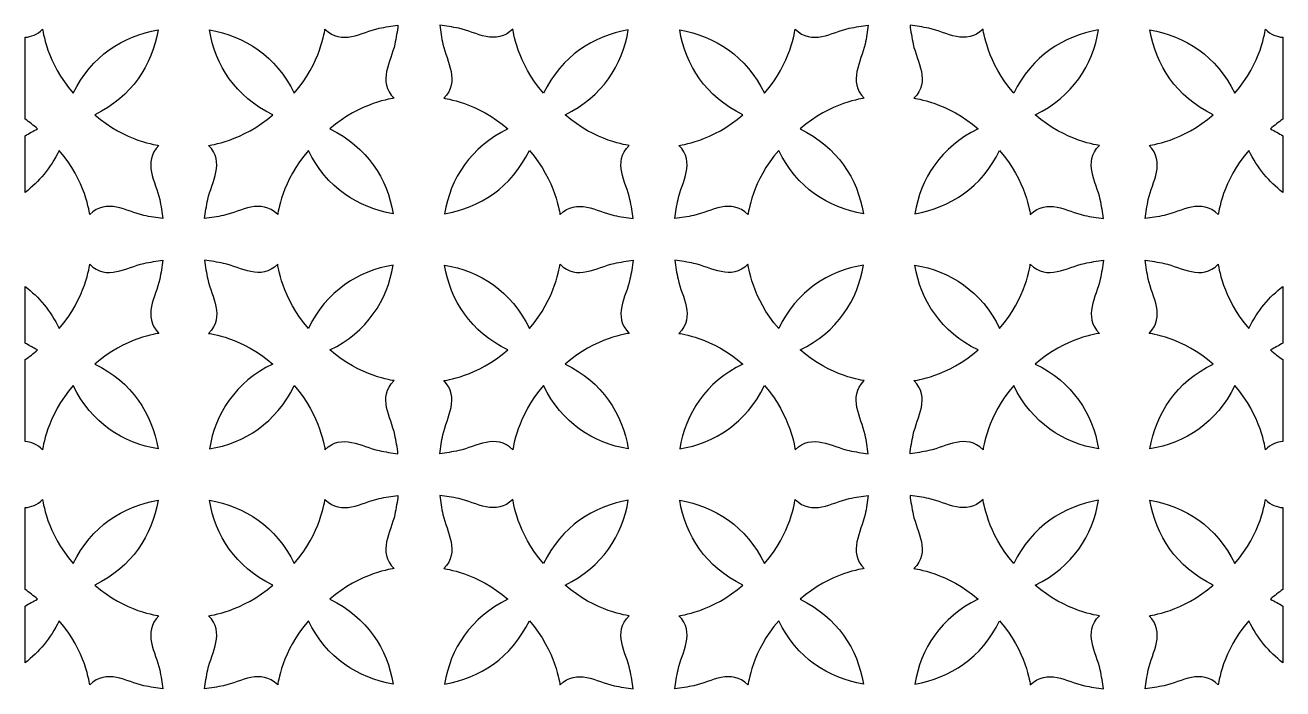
# Model space of a CAD drawing. Header units: centimetres. Extents: x 22.7 to 26.4, y -8.6 to 8.4.
# Drawn here: x 22.663 to 26.427, y -6.229 to -4.244 of the extents above; entities that cross this region are included whole.
import ezdxf

# ---------------------------------------------------------------- set-up
doc = ezdxf.new("R2010")
doc.units = ezdxf.units.CM
doc.header["$MEASUREMENT"] = 0
doc.layers.add('layer 1', color=7, linetype='Continuous')

msp = doc.modelspace()

# ---------------------------------------------------------------- linework, layer by layer
at = {"layer": 'layer 1', "color": 250, "lineweight": 30}
for points, knots in [([(23.76461, -4.80766), (23.74772, -4.70305), (23.68637, -4.60769), (23.57549, -4.55411), (23.57549, -4.55411), (23.6644, -4.47474), (23.76722, -4.46224), (23.76722, -4.46224), (23.76722, -4.46224), (23.71683, -4.41186), (23.75805, -4.35323), (23.76968, -4.3002), (23.76968, -4.3002), (23.77374, -4.28174), (23.77678, -4.26179), (23.77905, -4.24357), (23.77905, -4.24357), (23.76085, -4.24585), (23.7409, -4.2489), (23.72245, -4.25295), (23.72245, -4.25295), (23.6694, -4.26459), (23.61078, -4.3058), (23.56041, -4.25543), (23.56041, -4.25543), (23.56041, -4.25543), (23.54791, -4.35823), (23.46854, -4.44715), (23.46854, -4.44715), (23.41494, -4.33627), (23.31959, -4.27492), (23.21497, -4.25803), (23.21497, -4.25803), (23.23187, -4.36264), (23.29322, -4.458), (23.40409, -4.51158), (23.40409, -4.51158), (23.31518, -4.59095), (23.21238, -4.60346), (23.21238, -4.60346), (23.21238, -4.60346), (23.26275, -4.65383), (23.22154, -4.71246), (23.2099, -4.7655), (23.2099, -4.7655), (23.20586, -4.78395), (23.20279, -4.8039), (23.20053, -4.82211), (23.20053, -4.82211), (23.21873, -4.81983), (23.23869, -4.81679), (23.25715, -4.81273), (23.25715, -4.81273), (23.31018, -4.8011), (23.36881, -4.75989), (23.41918, -4.81027), (23.41918, -4.81027), (23.41918, -4.81027), (23.43169, -4.70746), (23.51105, -4.61855), (23.51105, -4.61855), (23.56464, -4.72942), (23.66, -4.79077), (23.76461, -4.80766)], [0, 0, 0, 0, 0.0588235, 0.0588235, 0.0588235, 0.0588235, 0.1176471, 0.1176471, 0.1176471, 0.1176471, 0.1764706, 0.1764706, 0.1764706, 0.1764706, 0.2352941, 0.2352941, 0.2352941, 0.2352941, 0.2941176, 0.2941176, 0.2941176, 0.2941176, 0.3529412, 0.3529412, 0.3529412, 0.3529412, 0.4117647, 0.4117647, 0.4117647, 0.4117647, 0.4705882, 0.4705882, 0.4705882, 0.4705882, 0.5294118, 0.5294118, 0.5294118, 0.5294118, 0.5882353, 0.5882353, 0.5882353, 0.5882353, 0.6470588, 0.6470588, 0.6470588, 0.6470588, 0.7058824, 0.7058824, 0.7058824, 0.7058824, 0.7647059, 0.7647059, 0.7647059, 0.7647059, 0.8235294, 0.8235294, 0.8235294, 0.8235294, 0.8823529, 0.8823529, 0.8823529, 0.8823529, 1, 1, 1, 1]), ([(23.9186, -4.80766), (23.93549, -4.70305), (23.99684, -4.60769), (24.10771, -4.55411), (24.10771, -4.55411), (24.0188, -4.47474), (23.91599, -4.46224), (23.91599, -4.46224), (23.91599, -4.46224), (23.96636, -4.41186), (23.92516, -4.35323), (23.91352, -4.3002), (23.91352, -4.3002), (23.90947, -4.28174), (23.90642, -4.26179), (23.90416, -4.24357), (23.90416, -4.24357), (23.92235, -4.24585), (23.94231, -4.2489), (23.96076, -4.25295), (23.96076, -4.25295), (24.0138, -4.26459), (24.07243, -4.3058), (24.1228, -4.25543), (24.1228, -4.25543), (24.1228, -4.25543), (24.1353, -4.35823), (24.21468, -4.44715), (24.21468, -4.44715), (24.26825, -4.33627), (24.36362, -4.27492), (24.46823, -4.25803), (24.46823, -4.25803), (24.45134, -4.36264), (24.38999, -4.458), (24.27911, -4.51158), (24.27911, -4.51158), (24.36803, -4.59095), (24.47083, -4.60346), (24.47083, -4.60346), (24.47083, -4.60346), (24.42045, -4.65383), (24.46167, -4.71246), (24.4733, -4.7655), (24.4733, -4.7655), (24.47735, -4.78395), (24.48042, -4.8039), (24.48267, -4.82211), (24.48267, -4.82211), (24.46446, -4.81983), (24.44452, -4.81679), (24.42606, -4.81273), (24.42606, -4.81273), (24.37302, -4.8011), (24.31439, -4.75989), (24.26402, -4.81027), (24.26402, -4.81027), (24.26402, -4.81027), (24.25152, -4.70746), (24.17216, -4.61855), (24.17216, -4.61855), (24.11857, -4.72942), (24.02321, -4.79077), (23.9186, -4.80766)], [0, 0, 0, 0, 0.0588235, 0.0588235, 0.0588235, 0.0588235, 0.1176471, 0.1176471, 0.1176471, 0.1176471, 0.1764706, 0.1764706, 0.1764706, 0.1764706, 0.2352941, 0.2352941, 0.2352941, 0.2352941, 0.2941176, 0.2941176, 0.2941176, 0.2941176, 0.3529412, 0.3529412, 0.3529412, 0.3529412, 0.4117647, 0.4117647, 0.4117647, 0.4117647, 0.4705882, 0.4705882, 0.4705882, 0.4705882, 0.5294118, 0.5294118, 0.5294118, 0.5294118, 0.5882353, 0.5882353, 0.5882353, 0.5882353, 0.6470588, 0.6470588, 0.6470588, 0.6470588, 0.7058824, 0.7058824, 0.7058824, 0.7058824, 0.7647059, 0.7647059, 0.7647059, 0.7647059, 0.8235294, 0.8235294, 0.8235294, 0.8235294, 0.8823529, 0.8823529, 0.8823529, 0.8823529, 1, 1, 1, 1]), ([(25.17185, -4.80766), (25.15495, -4.70305), (25.09361, -4.60769), (24.98274, -4.55411), (24.98274, -4.55411), (25.07164, -4.47474), (25.17446, -4.46224), (25.17446, -4.46224), (25.17446, -4.46224), (25.12407, -4.41186), (25.16529, -4.35323), (25.17693, -4.3002), (25.17693, -4.3002), (25.18098, -4.28174), (25.18402, -4.26179), (25.18629, -4.24357), (25.18629, -4.24357), (25.16808, -4.24585), (25.14814, -4.2489), (25.12967, -4.25295), (25.12967, -4.25295), (25.07664, -4.26459), (25.01802, -4.3058), (24.96764, -4.25543), (24.96764, -4.25543), (24.96764, -4.25543), (24.95514, -4.35823), (24.87577, -4.44715), (24.87577, -4.44715), (24.82219, -4.33627), (24.72683, -4.27492), (24.62221, -4.25803), (24.62221, -4.25803), (24.6391, -4.36264), (24.70046, -4.458), (24.81132, -4.51158), (24.81132, -4.51158), (24.72242, -4.59095), (24.61961, -4.60346), (24.61961, -4.60346), (24.61961, -4.60346), (24.66999, -4.65383), (24.62878, -4.71246), (24.61714, -4.7655), (24.61714, -4.7655), (24.61308, -4.78395), (24.61003, -4.8039), (24.60776, -4.82211), (24.60776, -4.82211), (24.62597, -4.81983), (24.64592, -4.81679), (24.66438, -4.81273), (24.66438, -4.81273), (24.71742, -4.8011), (24.77604, -4.75989), (24.82643, -4.81027), (24.82643, -4.81027), (24.82643, -4.81027), (24.83891, -4.70746), (24.91829, -4.61855), (24.91829, -4.61855), (24.97187, -4.72942), (25.06723, -4.79077), (25.17185, -4.80766)], [0, 0, 0, 0, 0.0588235, 0.0588235, 0.0588235, 0.0588235, 0.1176471, 0.1176471, 0.1176471, 0.1176471, 0.1764706, 0.1764706, 0.1764706, 0.1764706, 0.2352941, 0.2352941, 0.2352941, 0.2352941, 0.2941176, 0.2941176, 0.2941176, 0.2941176, 0.3529412, 0.3529412, 0.3529412, 0.3529412, 0.4117647, 0.4117647, 0.4117647, 0.4117647, 0.4705882, 0.4705882, 0.4705882, 0.4705882, 0.5294118, 0.5294118, 0.5294118, 0.5294118, 0.5882353, 0.5882353, 0.5882353, 0.5882353, 0.6470588, 0.6470588, 0.6470588, 0.6470588, 0.7058824, 0.7058824, 0.7058824, 0.7058824, 0.7647059, 0.7647059, 0.7647059, 0.7647059, 0.8235294, 0.8235294, 0.8235294, 0.8235294, 0.8823529, 0.8823529, 0.8823529, 0.8823529, 1, 1, 1, 1]), ([(25.32583, -4.80766), (25.34272, -4.70305), (25.40408, -4.60769), (25.51494, -4.55411), (25.51494, -4.55411), (25.42604, -4.47474), (25.32323, -4.46224), (25.32323, -4.46224), (25.32323, -4.46224), (25.3736, -4.41186), (25.3324, -4.35323), (25.32076, -4.3002), (25.32076, -4.3002), (25.31671, -4.28174), (25.31366, -4.26179), (25.31139, -4.24357), (25.31139, -4.24357), (25.3296, -4.24585), (25.34954, -4.2489), (25.368, -4.25295), (25.368, -4.25295), (25.42104, -4.26459), (25.47965, -4.3058), (25.53004, -4.25543), (25.53004, -4.25543), (25.53004, -4.25543), (25.54254, -4.35823), (25.6219, -4.44715), (25.6219, -4.44715), (25.67549, -4.33627), (25.77086, -4.27492), (25.87546, -4.25803), (25.87546, -4.25803), (25.85858, -4.36264), (25.79722, -4.458), (25.68635, -4.51158), (25.68635, -4.51158), (25.77526, -4.59095), (25.87806, -4.60346), (25.87806, -4.60346), (25.87806, -4.60346), (25.82769, -4.65383), (25.86889, -4.71246), (25.88054, -4.7655), (25.88054, -4.7655), (25.88459, -4.78395), (25.88764, -4.8039), (25.88992, -4.82211), (25.88992, -4.82211), (25.87171, -4.81983), (25.85175, -4.81679), (25.8333, -4.81273), (25.8333, -4.81273), (25.78026, -4.8011), (25.72163, -4.75989), (25.67126, -4.81027), (25.67126, -4.81027), (25.67126, -4.81027), (25.65876, -4.70746), (25.57939, -4.61855), (25.57939, -4.61855), (25.52581, -4.72942), (25.43045, -4.79077), (25.32583, -4.80766)], [0, 0, 0, 0, 0.0588235, 0.0588235, 0.0588235, 0.0588235, 0.1176471, 0.1176471, 0.1176471, 0.1176471, 0.1764706, 0.1764706, 0.1764706, 0.1764706, 0.2352941, 0.2352941, 0.2352941, 0.2352941, 0.2941176, 0.2941176, 0.2941176, 0.2941176, 0.3529412, 0.3529412, 0.3529412, 0.3529412, 0.4117647, 0.4117647, 0.4117647, 0.4117647, 0.4705882, 0.4705882, 0.4705882, 0.4705882, 0.5294118, 0.5294118, 0.5294118, 0.5294118, 0.5882353, 0.5882353, 0.5882353, 0.5882353, 0.6470588, 0.6470588, 0.6470588, 0.6470588, 0.7058824, 0.7058824, 0.7058824, 0.7058824, 0.7647059, 0.7647059, 0.7647059, 0.7647059, 0.8235294, 0.8235294, 0.8235294, 0.8235294, 0.8823529, 0.8823529, 0.8823529, 0.8823529, 1, 1, 1, 1]), ([(22.6634, -4.27973), (22.6634, -4.36152), (22.6634, -4.4433), (22.6634, -4.52509), (22.6634, -4.52509), (22.67582, -4.5336), (22.68828, -4.54322), (22.70047, -4.55411), (22.70047, -4.55411), (22.68743, -4.56041), (22.67508, -4.5673), (22.6634, -4.57471), (22.6634, -4.57471), (22.6634, -4.63108), (22.6634, -4.68746), (22.6634, -4.74383), (22.6634, -4.74383), (22.70437, -4.71293), (22.73939, -4.67138), (22.76492, -4.61855), (22.76492, -4.61855), (22.84429, -4.70746), (22.85678, -4.81027), (22.85678, -4.81027), (22.85678, -4.81027), (22.90716, -4.75989), (22.96579, -4.8011), (23.01882, -4.81273), (23.01882, -4.81273), (23.03728, -4.81679), (23.05724, -4.81983), (23.07544, -4.82211), (23.07544, -4.82211), (23.07318, -4.8039), (23.07011, -4.78395), (23.06607, -4.7655), (23.06607, -4.7655), (23.05443, -4.71246), (23.01322, -4.65383), (23.06359, -4.60346), (23.06359, -4.60346), (23.06359, -4.60346), (22.96079, -4.59095), (22.87187, -4.51158), (22.87187, -4.51158), (22.98275, -4.458), (23.0441, -4.36264), (23.06099, -4.25803), (23.06099, -4.25803), (22.95638, -4.27492), (22.86102, -4.33627), (22.80744, -4.44715), (22.80744, -4.44715), (22.72806, -4.35823), (22.71556, -4.25543), (22.71556, -4.25543), (22.71556, -4.25543), (22.69892, -4.27208), (22.68135, -4.27872), (22.6634, -4.27973)], [0, 0, 0, 0, 0.0625, 0.0625, 0.0625, 0.0625, 0.125, 0.125, 0.125, 0.125, 0.1875, 0.1875, 0.1875, 0.1875, 0.25, 0.25, 0.25, 0.25, 0.3125, 0.3125, 0.3125, 0.3125, 0.375, 0.375, 0.375, 0.375, 0.4375, 0.4375, 0.4375, 0.4375, 0.5, 0.5, 0.5, 0.5, 0.5625, 0.5625, 0.5625, 0.5625, 0.625, 0.625, 0.625, 0.625, 0.6875, 0.6875, 0.6875, 0.6875, 0.75, 0.75, 0.75, 0.75, 0.8125, 0.8125, 0.8125, 0.8125, 0.875, 0.875, 0.875, 0.875, 1, 1, 1, 1]), ([(26.42704, -4.74384), (26.42704, -4.68746), (26.42704, -4.63108), (26.42704, -4.57471), (26.42704, -4.57471), (26.41536, -4.5673), (26.40302, -4.56041), (26.38998, -4.55411), (26.38998, -4.55411), (26.40217, -4.54321), (26.41462, -4.5336), (26.42704, -4.52509), (26.42704, -4.52509), (26.42704, -4.4433), (26.42704, -4.36152), (26.42704, -4.27973), (26.42704, -4.27973), (26.40908, -4.27873), (26.39153, -4.27208), (26.37488, -4.25543), (26.37488, -4.25543), (26.37488, -4.25543), (26.36238, -4.35823), (26.28301, -4.44715), (26.28301, -4.44715), (26.22942, -4.33627), (26.13405, -4.27492), (26.02945, -4.25803), (26.02945, -4.25803), (26.04634, -4.36264), (26.1077, -4.458), (26.21856, -4.51158), (26.21856, -4.51158), (26.12966, -4.59095), (26.02684, -4.60346), (26.02684, -4.60346), (26.02684, -4.60346), (26.07723, -4.65383), (26.03601, -4.71246), (26.02438, -4.7655), (26.02438, -4.7655), (26.02032, -4.78395), (26.01727, -4.8039), (26.015, -4.82211), (26.015, -4.82211), (26.03321, -4.81983), (26.05316, -4.81679), (26.07161, -4.81273), (26.07161, -4.81273), (26.12466, -4.8011), (26.18328, -4.75989), (26.23365, -4.81027), (26.23365, -4.81027), (26.23365, -4.81027), (26.24616, -4.70746), (26.32553, -4.61855), (26.32553, -4.61855), (26.35105, -4.67138), (26.38606, -4.71295), (26.42704, -4.74384)], [0, 0, 0, 0, 0.0625, 0.0625, 0.0625, 0.0625, 0.125, 0.125, 0.125, 0.125, 0.1875, 0.1875, 0.1875, 0.1875, 0.25, 0.25, 0.25, 0.25, 0.3125, 0.3125, 0.3125, 0.3125, 0.375, 0.375, 0.375, 0.375, 0.4375, 0.4375, 0.4375, 0.4375, 0.5, 0.5, 0.5, 0.5, 0.5625, 0.5625, 0.5625, 0.5625, 0.625, 0.625, 0.625, 0.625, 0.6875, 0.6875, 0.6875, 0.6875, 0.75, 0.75, 0.75, 0.75, 0.8125, 0.8125, 0.8125, 0.8125, 0.875, 0.875, 0.875, 0.875, 1, 1, 1, 1]), ([(22.6634, -5.02549), (22.6634, -5.08187), (22.6634, -5.13824), (22.6634, -5.19461), (22.6634, -5.19461), (22.67508, -5.20202), (22.68743, -5.20891), (22.70047, -5.21521), (22.70047, -5.21521), (22.68828, -5.2261), (22.67582, -5.23572), (22.6634, -5.24423), (22.6634, -5.24423), (22.6634, -5.32602), (22.6634, -5.40781), (22.6634, -5.48959), (22.6634, -5.48959), (22.68135, -5.4906), (22.69892, -5.49724), (22.71556, -5.5139), (22.71556, -5.5139), (22.71556, -5.5139), (22.72806, -5.41108), (22.80744, -5.32218), (22.80744, -5.32218), (22.86102, -5.43305), (22.95638, -5.4944), (23.06099, -5.51129), (23.06099, -5.51129), (23.0441, -5.40667), (22.98275, -5.31132), (22.87187, -5.25773), (22.87187, -5.25773), (22.96079, -5.17836), (23.06359, -5.16587), (23.06359, -5.16587), (23.06359, -5.16587), (23.01322, -5.11548), (23.05443, -5.05687), (23.06607, -5.00383), (23.06607, -5.00383), (23.07011, -4.98538), (23.07318, -4.96541), (23.07544, -4.94722), (23.07544, -4.94722), (23.05724, -4.94947), (23.03728, -4.95252), (23.01882, -4.95658), (23.01882, -4.95658), (22.96579, -4.96822), (22.90716, -5.00943), (22.85678, -4.95905), (22.85678, -4.95905), (22.85678, -4.95905), (22.84429, -5.06186), (22.76492, -5.15077), (22.76492, -5.15077), (22.73939, -5.09795), (22.70437, -5.05638), (22.6634, -5.02549)], [0, 0, 0, 0, 0.0625, 0.0625, 0.0625, 0.0625, 0.125, 0.125, 0.125, 0.125, 0.1875, 0.1875, 0.1875, 0.1875, 0.25, 0.25, 0.25, 0.25, 0.3125, 0.3125, 0.3125, 0.3125, 0.375, 0.375, 0.375, 0.375, 0.4375, 0.4375, 0.4375, 0.4375, 0.5, 0.5, 0.5, 0.5, 0.5625, 0.5625, 0.5625, 0.5625, 0.625, 0.625, 0.625, 0.625, 0.6875, 0.6875, 0.6875, 0.6875, 0.75, 0.75, 0.75, 0.75, 0.8125, 0.8125, 0.8125, 0.8125, 0.875, 0.875, 0.875, 0.875, 1, 1, 1, 1]), ([(23.76461, -4.96165), (23.74772, -5.06627), (23.68637, -5.16162), (23.57549, -5.21521), (23.57549, -5.21521), (23.6644, -5.29458), (23.76722, -5.30708), (23.76722, -5.30708), (23.76722, -5.30708), (23.71683, -5.35746), (23.75805, -5.41608), (23.76968, -5.46913), (23.76968, -5.46913), (23.77374, -5.48758), (23.77678, -5.50753), (23.77905, -5.52574), (23.77905, -5.52574), (23.76085, -5.52347), (23.7409, -5.52042), (23.72245, -5.51636), (23.72245, -5.51636), (23.6694, -5.50473), (23.61078, -5.46351), (23.56041, -5.5139), (23.56041, -5.5139), (23.56041, -5.5139), (23.54791, -5.41108), (23.46854, -5.32218), (23.46854, -5.32218), (23.41494, -5.43305), (23.31959, -5.4944), (23.21497, -5.51129), (23.21497, -5.51129), (23.23187, -5.40667), (23.29322, -5.31132), (23.40409, -5.25773), (23.40409, -5.25773), (23.31518, -5.17836), (23.21238, -5.16587), (23.21238, -5.16587), (23.21238, -5.16587), (23.26275, -5.11548), (23.22154, -5.05687), (23.2099, -5.00383), (23.2099, -5.00383), (23.20586, -4.98538), (23.20279, -4.96541), (23.20053, -4.94722), (23.20053, -4.94722), (23.21873, -4.94947), (23.23869, -4.95252), (23.25715, -4.95658), (23.25715, -4.95658), (23.31018, -4.96822), (23.36881, -5.00943), (23.41918, -4.95905), (23.41918, -4.95905), (23.41918, -4.95905), (23.43169, -5.06186), (23.51105, -5.15077), (23.51105, -5.15077), (23.56464, -5.0399), (23.66, -4.97854), (23.76461, -4.96165)], [0, 0, 0, 0, 0.0588235, 0.0588235, 0.0588235, 0.0588235, 0.1176471, 0.1176471, 0.1176471, 0.1176471, 0.1764706, 0.1764706, 0.1764706, 0.1764706, 0.2352941, 0.2352941, 0.2352941, 0.2352941, 0.2941176, 0.2941176, 0.2941176, 0.2941176, 0.3529412, 0.3529412, 0.3529412, 0.3529412, 0.4117647, 0.4117647, 0.4117647, 0.4117647, 0.4705882, 0.4705882, 0.4705882, 0.4705882, 0.5294118, 0.5294118, 0.5294118, 0.5294118, 0.5882353, 0.5882353, 0.5882353, 0.5882353, 0.6470588, 0.6470588, 0.6470588, 0.6470588, 0.7058824, 0.7058824, 0.7058824, 0.7058824, 0.7647059, 0.7647059, 0.7647059, 0.7647059, 0.8235294, 0.8235294, 0.8235294, 0.8235294, 0.8823529, 0.8823529, 0.8823529, 0.8823529, 1, 1, 1, 1]), ([(23.9186, -4.96165), (23.93549, -5.06627), (23.99684, -5.16162), (24.10771, -5.21521), (24.10771, -5.21521), (24.0188, -5.29458), (23.91599, -5.30708), (23.91599, -5.30708), (23.91599, -5.30708), (23.96636, -5.35746), (23.92516, -5.41608), (23.91352, -5.46913), (23.91352, -5.46913), (23.90947, -5.48758), (23.90642, -5.50753), (23.90416, -5.52574), (23.90416, -5.52574), (23.92235, -5.52347), (23.94231, -5.52042), (23.96076, -5.51636), (23.96076, -5.51636), (24.0138, -5.50473), (24.07243, -5.46351), (24.1228, -5.5139), (24.1228, -5.5139), (24.1228, -5.5139), (24.1353, -5.41108), (24.21468, -5.32218), (24.21468, -5.32218), (24.26825, -5.43305), (24.36362, -5.4944), (24.46823, -5.51129), (24.46823, -5.51129), (24.45134, -5.40667), (24.38999, -5.31132), (24.27911, -5.25773), (24.27911, -5.25773), (24.36803, -5.17836), (24.47083, -5.16587), (24.47083, -5.16587), (24.47083, -5.16587), (24.42045, -5.11548), (24.46167, -5.05687), (24.4733, -5.00383), (24.4733, -5.00383), (24.47735, -4.98538), (24.48042, -4.96541), (24.48267, -4.94722), (24.48267, -4.94722), (24.46446, -4.94947), (24.44452, -4.95252), (24.42606, -4.95658), (24.42606, -4.95658), (24.37302, -4.96822), (24.31439, -5.00943), (24.26402, -4.95905), (24.26402, -4.95905), (24.26402, -4.95905), (24.25152, -5.06186), (24.17216, -5.15077), (24.17216, -5.15077), (24.11857, -5.0399), (24.02321, -4.97854), (23.9186, -4.96165)], [0, 0, 0, 0, 0.0588235, 0.0588235, 0.0588235, 0.0588235, 0.1176471, 0.1176471, 0.1176471, 0.1176471, 0.1764706, 0.1764706, 0.1764706, 0.1764706, 0.2352941, 0.2352941, 0.2352941, 0.2352941, 0.2941176, 0.2941176, 0.2941176, 0.2941176, 0.3529412, 0.3529412, 0.3529412, 0.3529412, 0.4117647, 0.4117647, 0.4117647, 0.4117647, 0.4705882, 0.4705882, 0.4705882, 0.4705882, 0.5294118, 0.5294118, 0.5294118, 0.5294118, 0.5882353, 0.5882353, 0.5882353, 0.5882353, 0.6470588, 0.6470588, 0.6470588, 0.6470588, 0.7058824, 0.7058824, 0.7058824, 0.7058824, 0.7647059, 0.7647059, 0.7647059, 0.7647059, 0.8235294, 0.8235294, 0.8235294, 0.8235294, 0.8823529, 0.8823529, 0.8823529, 0.8823529, 1, 1, 1, 1]), ([(25.17185, -4.96165), (25.15495, -5.06627), (25.09361, -5.16162), (24.98274, -5.21521), (24.98274, -5.21521), (25.07164, -5.29458), (25.17446, -5.30708), (25.17446, -5.30708), (25.17446, -5.30708), (25.12407, -5.35746), (25.16529, -5.41608), (25.17693, -5.46913), (25.17693, -5.46913), (25.18098, -5.48758), (25.18402, -5.50753), (25.18629, -5.52574), (25.18629, -5.52574), (25.16808, -5.52347), (25.14814, -5.52042), (25.12967, -5.51636), (25.12967, -5.51636), (25.07664, -5.50473), (25.01802, -5.46351), (24.96764, -5.5139), (24.96764, -5.5139), (24.96764, -5.5139), (24.95514, -5.41108), (24.87577, -5.32218), (24.87577, -5.32218), (24.82219, -5.43305), (24.72683, -5.4944), (24.62221, -5.51129), (24.62221, -5.51129), (24.6391, -5.40667), (24.70046, -5.31132), (24.81132, -5.25773), (24.81132, -5.25773), (24.72242, -5.17836), (24.61961, -5.16587), (24.61961, -5.16587), (24.61961, -5.16587), (24.66999, -5.11548), (24.62878, -5.05687), (24.61714, -5.00383), (24.61714, -5.00383), (24.61308, -4.98538), (24.61003, -4.96541), (24.60776, -4.94722), (24.60776, -4.94722), (24.62597, -4.94947), (24.64592, -4.95252), (24.66438, -4.95658), (24.66438, -4.95658), (24.71742, -4.96822), (24.77604, -5.00943), (24.82643, -4.95905), (24.82643, -4.95905), (24.82643, -4.95905), (24.83891, -5.06186), (24.91829, -5.15077), (24.91829, -5.15077), (24.97187, -5.0399), (25.06723, -4.97854), (25.17185, -4.96165)], [0, 0, 0, 0, 0.0588235, 0.0588235, 0.0588235, 0.0588235, 0.1176471, 0.1176471, 0.1176471, 0.1176471, 0.1764706, 0.1764706, 0.1764706, 0.1764706, 0.2352941, 0.2352941, 0.2352941, 0.2352941, 0.2941176, 0.2941176, 0.2941176, 0.2941176, 0.3529412, 0.3529412, 0.3529412, 0.3529412, 0.4117647, 0.4117647, 0.4117647, 0.4117647, 0.4705882, 0.4705882, 0.4705882, 0.4705882, 0.5294118, 0.5294118, 0.5294118, 0.5294118, 0.5882353, 0.5882353, 0.5882353, 0.5882353, 0.6470588, 0.6470588, 0.6470588, 0.6470588, 0.7058824, 0.7058824, 0.7058824, 0.7058824, 0.7647059, 0.7647059, 0.7647059, 0.7647059, 0.8235294, 0.8235294, 0.8235294, 0.8235294, 0.8823529, 0.8823529, 0.8823529, 0.8823529, 1, 1, 1, 1]), ([(25.32583, -4.96165), (25.34272, -5.06627), (25.40408, -5.16162), (25.51494, -5.21521), (25.51494, -5.21521), (25.42604, -5.29458), (25.32323, -5.30708), (25.32323, -5.30708), (25.32323, -5.30708), (25.3736, -5.35746), (25.3324, -5.41608), (25.32076, -5.46913), (25.32076, -5.46913), (25.31671, -5.48758), (25.31366, -5.50753), (25.31139, -5.52574), (25.31139, -5.52574), (25.3296, -5.52347), (25.34954, -5.52042), (25.368, -5.51636), (25.368, -5.51636), (25.42104, -5.50473), (25.47965, -5.46351), (25.53004, -5.5139), (25.53004, -5.5139), (25.53004, -5.5139), (25.54254, -5.41108), (25.6219, -5.32218), (25.6219, -5.32218), (25.67549, -5.43305), (25.77086, -5.4944), (25.87546, -5.51129), (25.87546, -5.51129), (25.85858, -5.40667), (25.79722, -5.31132), (25.68635, -5.25773), (25.68635, -5.25773), (25.77526, -5.17836), (25.87806, -5.16587), (25.87806, -5.16587), (25.87806, -5.16587), (25.82769, -5.11548), (25.86889, -5.05687), (25.88054, -5.00383), (25.88054, -5.00383), (25.88459, -4.98538), (25.88764, -4.96541), (25.88992, -4.94722), (25.88992, -4.94722), (25.87171, -4.94947), (25.85175, -4.95252), (25.8333, -4.95658), (25.8333, -4.95658), (25.78026, -4.96822), (25.72163, -5.00943), (25.67126, -4.95905), (25.67126, -4.95905), (25.67126, -4.95905), (25.65876, -5.06186), (25.57939, -5.15077), (25.57939, -5.15077), (25.52581, -5.0399), (25.43045, -4.97854), (25.32583, -4.96165)], [0, 0, 0, 0, 0.0588235, 0.0588235, 0.0588235, 0.0588235, 0.1176471, 0.1176471, 0.1176471, 0.1176471, 0.1764706, 0.1764706, 0.1764706, 0.1764706, 0.2352941, 0.2352941, 0.2352941, 0.2352941, 0.2941176, 0.2941176, 0.2941176, 0.2941176, 0.3529412, 0.3529412, 0.3529412, 0.3529412, 0.4117647, 0.4117647, 0.4117647, 0.4117647, 0.4705882, 0.4705882, 0.4705882, 0.4705882, 0.5294118, 0.5294118, 0.5294118, 0.5294118, 0.5882353, 0.5882353, 0.5882353, 0.5882353, 0.6470588, 0.6470588, 0.6470588, 0.6470588, 0.7058824, 0.7058824, 0.7058824, 0.7058824, 0.7647059, 0.7647059, 0.7647059, 0.7647059, 0.8235294, 0.8235294, 0.8235294, 0.8235294, 0.8823529, 0.8823529, 0.8823529, 0.8823529, 1, 1, 1, 1]), ([(26.42704, -5.48959), (26.42704, -5.40781), (26.42704, -5.32602), (26.42704, -5.24424), (26.42704, -5.24424), (26.41462, -5.23572), (26.40217, -5.2261), (26.38998, -5.21521), (26.38998, -5.21521), (26.40302, -5.20891), (26.41536, -5.20202), (26.42704, -5.19461), (26.42704, -5.19461), (26.42704, -5.13824), (26.42704, -5.08187), (26.42704, -5.02549), (26.42704, -5.02549), (26.38606, -5.05638), (26.35105, -5.09794), (26.32553, -5.15077), (26.32553, -5.15077), (26.24616, -5.06186), (26.23365, -4.95905), (26.23365, -4.95905), (26.23365, -4.95905), (26.18328, -5.00943), (26.12466, -4.96822), (26.07161, -4.95658), (26.07161, -4.95658), (26.05316, -4.95252), (26.03321, -4.94947), (26.015, -4.94722), (26.015, -4.94722), (26.01727, -4.96541), (26.02032, -4.98538), (26.02438, -5.00383), (26.02438, -5.00383), (26.03601, -5.05687), (26.07723, -5.11548), (26.02684, -5.16587), (26.02684, -5.16587), (26.02684, -5.16587), (26.12966, -5.17836), (26.21856, -5.25773), (26.21856, -5.25773), (26.1077, -5.31132), (26.04634, -5.40667), (26.02945, -5.51129), (26.02945, -5.51129), (26.13405, -5.4944), (26.22942, -5.43305), (26.28301, -5.32218), (26.28301, -5.32218), (26.36238, -5.41108), (26.37488, -5.5139), (26.37488, -5.5139), (26.37488, -5.5139), (26.39153, -5.49724), (26.40908, -5.4906), (26.42704, -5.48959)], [0, 0, 0, 0, 0.0625, 0.0625, 0.0625, 0.0625, 0.125, 0.125, 0.125, 0.125, 0.1875, 0.1875, 0.1875, 0.1875, 0.25, 0.25, 0.25, 0.25, 0.3125, 0.3125, 0.3125, 0.3125, 0.375, 0.375, 0.375, 0.375, 0.4375, 0.4375, 0.4375, 0.4375, 0.5, 0.5, 0.5, 0.5, 0.5625, 0.5625, 0.5625, 0.5625, 0.625, 0.625, 0.625, 0.625, 0.6875, 0.6875, 0.6875, 0.6875, 0.75, 0.75, 0.75, 0.75, 0.8125, 0.8125, 0.8125, 0.8125, 0.875, 0.875, 0.875, 0.875, 1, 1, 1, 1]), ([(22.6634, -5.68698), (22.6634, -5.76877), (22.6634, -5.85055), (22.6634, -5.93233), (22.6634, -5.93233), (22.67582, -5.94084), (22.68828, -5.95046), (22.70047, -5.96135), (22.70047, -5.96135), (22.68743, -5.96765), (22.67508, -5.97455), (22.6634, -5.98195), (22.6634, -5.98195), (22.6634, -6.03833), (22.6634, -6.0947), (22.6634, -6.15108), (22.6634, -6.15108), (22.70437, -6.12019), (22.73939, -6.07861), (22.76492, -6.0258), (22.76492, -6.0258), (22.84429, -6.1147), (22.85678, -6.21751), (22.85678, -6.21751), (22.85678, -6.21751), (22.90716, -6.16714), (22.96579, -6.20835), (23.01882, -6.21998), (23.01882, -6.21998), (23.03728, -6.22403), (23.05724, -6.22708), (23.07544, -6.22936), (23.07544, -6.22936), (23.07318, -6.21115), (23.07011, -6.1912), (23.06607, -6.17274), (23.06607, -6.17274), (23.05443, -6.1197), (23.01322, -6.06107), (23.06359, -6.0107), (23.06359, -6.0107), (23.06359, -6.0107), (22.96079, -5.9982), (22.87187, -5.91883), (22.87187, -5.91883), (22.98275, -5.86525), (23.0441, -5.76989), (23.06099, -5.66528), (23.06099, -5.66528), (22.95638, -5.68216), (22.86102, -5.74352), (22.80744, -5.85439), (22.80744, -5.85439), (22.72806, -5.76548), (22.71556, -5.66267), (22.71556, -5.66267), (22.71556, -5.66267), (22.69892, -5.67933), (22.68135, -5.68596), (22.6634, -5.68698)], [0, 0, 0, 0, 0.0625, 0.0625, 0.0625, 0.0625, 0.125, 0.125, 0.125, 0.125, 0.1875, 0.1875, 0.1875, 0.1875, 0.25, 0.25, 0.25, 0.25, 0.3125, 0.3125, 0.3125, 0.3125, 0.375, 0.375, 0.375, 0.375, 0.4375, 0.4375, 0.4375, 0.4375, 0.5, 0.5, 0.5, 0.5, 0.5625, 0.5625, 0.5625, 0.5625, 0.625, 0.625, 0.625, 0.625, 0.6875, 0.6875, 0.6875, 0.6875, 0.75, 0.75, 0.75, 0.75, 0.8125, 0.8125, 0.8125, 0.8125, 0.875, 0.875, 0.875, 0.875, 1, 1, 1, 1]), ([(23.76461, -6.21491), (23.74772, -6.1103), (23.68637, -6.01493), (23.57549, -5.96135), (23.57549, -5.96135), (23.6644, -5.88198), (23.76722, -5.86948), (23.76722, -5.86948), (23.76722, -5.86948), (23.71683, -5.81911), (23.75805, -5.76048), (23.76968, -5.70745), (23.76968, -5.70745), (23.77374, -5.68899), (23.77678, -5.66904), (23.77905, -5.65082), (23.77905, -5.65082), (23.76085, -5.65308), (23.7409, -5.65615), (23.72245, -5.6602), (23.72245, -5.6602), (23.6694, -5.67184), (23.61078, -5.71305), (23.56041, -5.66267), (23.56041, -5.66267), (23.56041, -5.66267), (23.54791, -5.76548), (23.46854, -5.85439), (23.46854, -5.85439), (23.41494, -5.74352), (23.31959, -5.68216), (23.21497, -5.66528), (23.21497, -5.66528), (23.23187, -5.76989), (23.29322, -5.86525), (23.40409, -5.91883), (23.40409, -5.91883), (23.31518, -5.9982), (23.21238, -6.0107), (23.21238, -6.0107), (23.21238, -6.0107), (23.26275, -6.06107), (23.22154, -6.1197), (23.2099, -6.17274), (23.2099, -6.17274), (23.20586, -6.1912), (23.20279, -6.21115), (23.20053, -6.22936), (23.20053, -6.22936), (23.21873, -6.22708), (23.23869, -6.22403), (23.25715, -6.21998), (23.25715, -6.21998), (23.31018, -6.20835), (23.36881, -6.16714), (23.41918, -6.21751), (23.41918, -6.21751), (23.41918, -6.21751), (23.43169, -6.1147), (23.51105, -6.0258), (23.51105, -6.0258), (23.56464, -6.13667), (23.66, -6.19802), (23.76461, -6.21491)], [0, 0, 0, 0, 0.0588235, 0.0588235, 0.0588235, 0.0588235, 0.1176471, 0.1176471, 0.1176471, 0.1176471, 0.1764706, 0.1764706, 0.1764706, 0.1764706, 0.2352941, 0.2352941, 0.2352941, 0.2352941, 0.2941176, 0.2941176, 0.2941176, 0.2941176, 0.3529412, 0.3529412, 0.3529412, 0.3529412, 0.4117647, 0.4117647, 0.4117647, 0.4117647, 0.4705882, 0.4705882, 0.4705882, 0.4705882, 0.5294118, 0.5294118, 0.5294118, 0.5294118, 0.5882353, 0.5882353, 0.5882353, 0.5882353, 0.6470588, 0.6470588, 0.6470588, 0.6470588, 0.7058824, 0.7058824, 0.7058824, 0.7058824, 0.7647059, 0.7647059, 0.7647059, 0.7647059, 0.8235294, 0.8235294, 0.8235294, 0.8235294, 0.8823529, 0.8823529, 0.8823529, 0.8823529, 1, 1, 1, 1]), ([(23.9186, -6.21491), (23.93549, -6.1103), (23.99684, -6.01493), (24.10771, -5.96135), (24.10771, -5.96135), (24.0188, -5.88198), (23.91599, -5.86948), (23.91599, -5.86948), (23.91599, -5.86948), (23.96636, -5.81911), (23.92516, -5.76048), (23.91352, -5.70745), (23.91352, -5.70745), (23.90947, -5.68899), (23.90642, -5.66904), (23.90416, -5.65082), (23.90416, -5.65082), (23.92235, -5.65308), (23.94231, -5.65615), (23.96076, -5.6602), (23.96076, -5.6602), (24.0138, -5.67184), (24.07243, -5.71305), (24.1228, -5.66267), (24.1228, -5.66267), (24.1228, -5.66267), (24.1353, -5.76548), (24.21468, -5.85439), (24.21468, -5.85439), (24.26825, -5.74352), (24.36362, -5.68216), (24.46823, -5.66528), (24.46823, -5.66528), (24.45134, -5.76989), (24.38999, -5.86525), (24.27911, -5.91883), (24.27911, -5.91883), (24.36803, -5.9982), (24.47083, -6.0107), (24.47083, -6.0107), (24.47083, -6.0107), (24.42045, -6.06107), (24.46167, -6.1197), (24.4733, -6.17274), (24.4733, -6.17274), (24.47735, -6.1912), (24.48042, -6.21115), (24.48267, -6.22936), (24.48267, -6.22936), (24.46446, -6.22708), (24.44452, -6.22403), (24.42606, -6.21998), (24.42606, -6.21998), (24.37302, -6.20835), (24.31439, -6.16714), (24.26402, -6.21751), (24.26402, -6.21751), (24.26402, -6.21751), (24.25152, -6.1147), (24.17216, -6.0258), (24.17216, -6.0258), (24.11857, -6.13667), (24.02321, -6.19802), (23.9186, -6.21491)], [0, 0, 0, 0, 0.0588235, 0.0588235, 0.0588235, 0.0588235, 0.1176471, 0.1176471, 0.1176471, 0.1176471, 0.1764706, 0.1764706, 0.1764706, 0.1764706, 0.2352941, 0.2352941, 0.2352941, 0.2352941, 0.2941176, 0.2941176, 0.2941176, 0.2941176, 0.3529412, 0.3529412, 0.3529412, 0.3529412, 0.4117647, 0.4117647, 0.4117647, 0.4117647, 0.4705882, 0.4705882, 0.4705882, 0.4705882, 0.5294118, 0.5294118, 0.5294118, 0.5294118, 0.5882353, 0.5882353, 0.5882353, 0.5882353, 0.6470588, 0.6470588, 0.6470588, 0.6470588, 0.7058824, 0.7058824, 0.7058824, 0.7058824, 0.7647059, 0.7647059, 0.7647059, 0.7647059, 0.8235294, 0.8235294, 0.8235294, 0.8235294, 0.8823529, 0.8823529, 0.8823529, 0.8823529, 1, 1, 1, 1]), ([(25.17185, -6.21491), (25.15495, -6.1103), (25.09361, -6.01493), (24.98274, -5.96135), (24.98274, -5.96135), (25.07164, -5.88198), (25.17446, -5.86948), (25.17446, -5.86948), (25.17446, -5.86948), (25.12407, -5.81911), (25.16529, -5.76048), (25.17693, -5.70745), (25.17693, -5.70745), (25.18098, -5.68899), (25.18402, -5.66904), (25.18629, -5.65082), (25.18629, -5.65082), (25.16808, -5.65308), (25.14814, -5.65615), (25.12967, -5.6602), (25.12967, -5.6602), (25.07664, -5.67184), (25.01802, -5.71305), (24.96764, -5.66267), (24.96764, -5.66267), (24.96764, -5.66267), (24.95514, -5.76548), (24.87577, -5.85439), (24.87577, -5.85439), (24.82219, -5.74352), (24.72683, -5.68216), (24.62221, -5.66528), (24.62221, -5.66528), (24.6391, -5.76989), (24.70046, -5.86525), (24.81132, -5.91883), (24.81132, -5.91883), (24.72242, -5.9982), (24.61961, -6.0107), (24.61961, -6.0107), (24.61961, -6.0107), (24.66999, -6.06107), (24.62878, -6.1197), (24.61714, -6.17274), (24.61714, -6.17274), (24.61308, -6.1912), (24.61003, -6.21115), (24.60776, -6.22936), (24.60776, -6.22936), (24.62597, -6.22708), (24.64592, -6.22403), (24.66438, -6.21998), (24.66438, -6.21998), (24.71742, -6.20835), (24.77604, -6.16714), (24.82643, -6.21751), (24.82643, -6.21751), (24.82643, -6.21751), (24.83891, -6.1147), (24.91829, -6.0258), (24.91829, -6.0258), (24.97187, -6.13667), (25.06723, -6.19802), (25.17185, -6.21491)], [0, 0, 0, 0, 0.0588235, 0.0588235, 0.0588235, 0.0588235, 0.1176471, 0.1176471, 0.1176471, 0.1176471, 0.1764706, 0.1764706, 0.1764706, 0.1764706, 0.2352941, 0.2352941, 0.2352941, 0.2352941, 0.2941176, 0.2941176, 0.2941176, 0.2941176, 0.3529412, 0.3529412, 0.3529412, 0.3529412, 0.4117647, 0.4117647, 0.4117647, 0.4117647, 0.4705882, 0.4705882, 0.4705882, 0.4705882, 0.5294118, 0.5294118, 0.5294118, 0.5294118, 0.5882353, 0.5882353, 0.5882353, 0.5882353, 0.6470588, 0.6470588, 0.6470588, 0.6470588, 0.7058824, 0.7058824, 0.7058824, 0.7058824, 0.7647059, 0.7647059, 0.7647059, 0.7647059, 0.8235294, 0.8235294, 0.8235294, 0.8235294, 0.8823529, 0.8823529, 0.8823529, 0.8823529, 1, 1, 1, 1]), ([(25.32583, -6.21491), (25.34272, -6.1103), (25.40408, -6.01493), (25.51494, -5.96135), (25.51494, -5.96135), (25.42604, -5.88198), (25.32323, -5.86948), (25.32323, -5.86948), (25.32323, -5.86948), (25.3736, -5.81911), (25.3324, -5.76048), (25.32076, -5.70745), (25.32076, -5.70745), (25.31671, -5.68899), (25.31366, -5.66904), (25.31139, -5.65082), (25.31139, -5.65082), (25.3296, -5.65308), (25.34954, -5.65615), (25.368, -5.6602), (25.368, -5.6602), (25.42104, -5.67184), (25.47965, -5.71305), (25.53004, -5.66267), (25.53004, -5.66267), (25.53004, -5.66267), (25.54254, -5.76548), (25.6219, -5.85439), (25.6219, -5.85439), (25.67549, -5.74352), (25.77086, -5.68216), (25.87546, -5.66528), (25.87546, -5.66528), (25.85858, -5.76989), (25.79722, -5.86525), (25.68635, -5.91883), (25.68635, -5.91883), (25.77526, -5.9982), (25.87806, -6.0107), (25.87806, -6.0107), (25.87806, -6.0107), (25.82769, -6.06107), (25.86889, -6.1197), (25.88054, -6.17274), (25.88054, -6.17274), (25.88459, -6.1912), (25.88764, -6.21115), (25.88992, -6.22936), (25.88992, -6.22936), (25.87171, -6.22708), (25.85175, -6.22403), (25.8333, -6.21998), (25.8333, -6.21998), (25.78026, -6.20835), (25.72163, -6.16714), (25.67126, -6.21751), (25.67126, -6.21751), (25.67126, -6.21751), (25.65876, -6.1147), (25.57939, -6.0258), (25.57939, -6.0258), (25.52581, -6.13667), (25.43045, -6.19802), (25.32583, -6.21491)], [0, 0, 0, 0, 0.0588235, 0.0588235, 0.0588235, 0.0588235, 0.1176471, 0.1176471, 0.1176471, 0.1176471, 0.1764706, 0.1764706, 0.1764706, 0.1764706, 0.2352941, 0.2352941, 0.2352941, 0.2352941, 0.2941176, 0.2941176, 0.2941176, 0.2941176, 0.3529412, 0.3529412, 0.3529412, 0.3529412, 0.4117647, 0.4117647, 0.4117647, 0.4117647, 0.4705882, 0.4705882, 0.4705882, 0.4705882, 0.5294118, 0.5294118, 0.5294118, 0.5294118, 0.5882353, 0.5882353, 0.5882353, 0.5882353, 0.6470588, 0.6470588, 0.6470588, 0.6470588, 0.7058824, 0.7058824, 0.7058824, 0.7058824, 0.7647059, 0.7647059, 0.7647059, 0.7647059, 0.8235294, 0.8235294, 0.8235294, 0.8235294, 0.8823529, 0.8823529, 0.8823529, 0.8823529, 1, 1, 1, 1]), ([(26.42704, -6.15108), (26.42704, -6.0947), (26.42704, -6.03833), (26.42704, -5.98196), (26.42704, -5.98196), (26.41536, -5.97455), (26.40302, -5.96765), (26.38998, -5.96135), (26.38998, -5.96135), (26.40217, -5.95046), (26.41462, -5.94084), (26.42704, -5.93233), (26.42704, -5.93233), (26.42704, -5.85055), (26.42704, -5.76877), (26.42704, -5.68698), (26.42704, -5.68698), (26.40908, -5.68596), (26.39153, -5.67933), (26.37488, -5.66267), (26.37488, -5.66267), (26.37488, -5.66267), (26.36238, -5.76548), (26.28301, -5.85439), (26.28301, -5.85439), (26.22942, -5.74352), (26.13405, -5.68216), (26.02945, -5.66528), (26.02945, -5.66528), (26.04634, -5.76989), (26.1077, -5.86525), (26.21856, -5.91883), (26.21856, -5.91883), (26.12966, -5.9982), (26.02684, -6.0107), (26.02684, -6.0107), (26.02684, -6.0107), (26.07723, -6.06107), (26.03601, -6.1197), (26.02438, -6.17274), (26.02438, -6.17274), (26.02032, -6.1912), (26.01727, -6.21115), (26.015, -6.22936), (26.015, -6.22936), (26.03321, -6.22708), (26.05316, -6.22403), (26.07161, -6.21998), (26.07161, -6.21998), (26.12466, -6.20835), (26.18328, -6.16714), (26.23365, -6.21751), (26.23365, -6.21751), (26.23365, -6.21751), (26.24616, -6.1147), (26.32553, -6.0258), (26.32553, -6.0258), (26.35105, -6.07861), (26.38606, -6.12019), (26.42704, -6.15108)], [0, 0, 0, 0, 0.0625, 0.0625, 0.0625, 0.0625, 0.125, 0.125, 0.125, 0.125, 0.1875, 0.1875, 0.1875, 0.1875, 0.25, 0.25, 0.25, 0.25, 0.3125, 0.3125, 0.3125, 0.3125, 0.375, 0.375, 0.375, 0.375, 0.4375, 0.4375, 0.4375, 0.4375, 0.5, 0.5, 0.5, 0.5, 0.5625, 0.5625, 0.5625, 0.5625, 0.625, 0.625, 0.625, 0.625, 0.6875, 0.6875, 0.6875, 0.6875, 0.75, 0.75, 0.75, 0.75, 0.8125, 0.8125, 0.8125, 0.8125, 0.875, 0.875, 0.875, 0.875, 1, 1, 1, 1])]:
    msp.add_open_spline(points, degree=3, knots=knots, dxfattribs=at)

doc.saveas('drawing.dxf')
